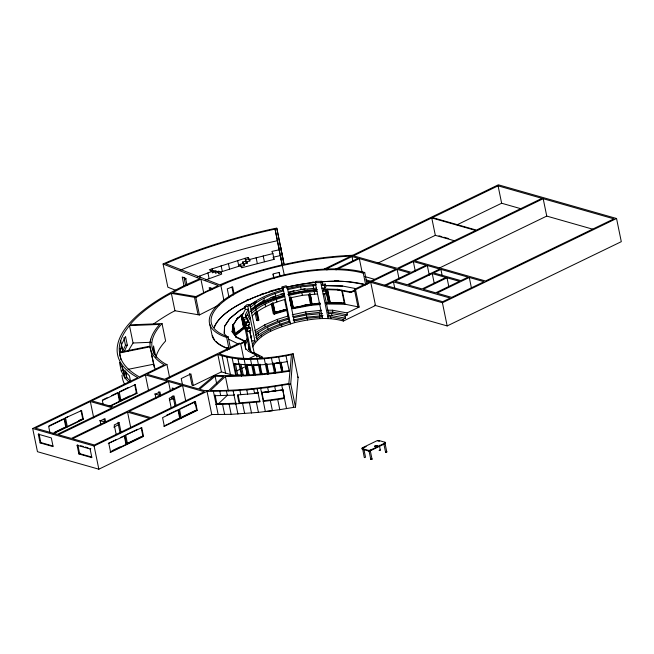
<?xml version="1.0" encoding="UTF-8"?>
<svg xmlns="http://www.w3.org/2000/svg" width="654" height="654" viewBox="0 0 654 654"><rect width="100%" height="100%" fill="white"/><g stroke="black" fill="none" stroke-linecap="round" stroke-linejoin="round"><path stroke-width="0.98" d="M150.019 342.909L150.003 346.13L119.486 352.285C118.014 342.467 123.402 332.951 129.484 325.618L159.658 324.409C154.949 329.6 150.886 335.813 150.019 342.909L150.731 339.197M224.371 333.597L224.584 326.46L229.726 318.621L239.438 310.617L245.495 307.233M282.732 389.032L284.498 398.466L277.394 399.578M227.633 349.8L227.747 347.928L227.633 349.8L227.232 347.56M227.78 349.841L227.894 348.042M232.276 331.856L232.71 324.858L232.407 332.199M282.659 371.39L280.926 361.989L282.904 371.644M279.471 409.723L295.494 407.082L290.736 383.898L293.09 353.7A79.183 28.76 -11.6 0 1 219.311 353.781L245.463 341.126L245.577 341.682L240.737 344.02L243.787 358.874M295.494 407.082L298.069 377.546L293.09 353.7M376.263 445.529L375.927 446.805L374.472 446.388L375.478 445.905M120.091 352.253L121.407 345.255L122.797 352.04M155.922 357.566L156.159 356.332A132.819 48.249 -11.6 0 1 165.617 340.987L162.045 323.599L130.072 324.842L131.838 322.545A179.09 65.057 -11.6 0 1 167.154 295.592L171.364 293.368L195.857 297.562L206.067 292.068L229.096 281.809A148.621 53.988 -11.6 0 1 352.056 256.057L352.694 255.281A150.534 54.683 -11.6 0 0 296.401 261.902L283.983 264.502L276.797 228.189L274.933 228.45A242.904 88.233 -11.6 0 0 164.538 263.292L163.091 263.995L167.849 287.18L176.335 290.589M275.587 373.36L273.822 362.962L275.808 372.625M235.44 403.158A176.776 64.215 -11.6 0 1 216.85 403.673L216.09 404.45L229.121 404.188L231.173 414.334L258.436 412.388L279.806 409.674L277.721 399.529L263.292 401.474L263.611 400.722L261.821 392.008L261.502 392.76L282.708 389.743M258.379 392.392L258.06 393.136L254.561 393.528M263.292 401.474L263.611 400.722A176.776 64.215 -11.6 0 0 284.523 397.755M121.505 344.781L125.543 336.458L127.326 345.157L124.097 351.811M122.666 351.165L125.494 345.345L123.908 337.611M268.418 374.096L266.44 364.442L266.824 363.681L268.802 373.344M370.777 459.37L372.003 459.067L370.777 459.37L368.995 450.68M262.319 358.466L261.968 356.782L259.548 357.951L259.115 355.809L256.695 356.978L256.286 355.008L248.52 351.394L245.463 348.361L244.759 343.072L247.482 337.922M245.757 349.449L245.168 345.042L247.882 339.892M243.868 323.583L242.274 315.179L245.364 309.497L244.776 306.595L246.795 304.78L249.861 304.511L257.243 340.505M245.675 316.912L246.558 315.293L249.591 315.024L247.016 319.618M245.659 317.427L245.397 314.582L248.406 309.228L245.364 309.497M248.945 311.844L245.929 317.198L245.397 314.582M247.564 322.291L250.147 317.697M252.272 345.238L254.856 340.644L251.815 340.914L249.746 330.842M252.616 346.914C260.913 332.109 279.479 327.605 294.513 322.659C310.462 318.939 327.343 316.389 343.375 321.049L375.502 305.5L370.744 282.315L350.707 292.011L349.53 291.676L350.83 292.591L355.67 290.253L359.12 307.061L347.029 312.914L332.404 310.2L327.523 310.233M363.935 449.494L365.521 457.228L364.842 457.612L364.286 457.514L362.618 448.628M385.566 452.208L386.792 451.914L385.566 452.208L383.775 443.518M319.675 303.963L311.852 304.641L309.914 293.752M325.545 303.456L328.48 303.203L328.283 300.954M322.602 318.588L315.212 282.593L315.956 281.334L321.907 281.31L322.504 284.204L321.367 285.496L324.27 285.406L325.406 284.122L325.954 286.787L324.817 288.071L321.915 288.161M128.053 351.272L133.048 343.007L129.484 325.618M265.941 363.763L265.467 364.531L259.262 364.907L261.248 374.57M234.598 394.387L234.058 395.155L214.299 395.727M229.088 404.188L235.849 403.878L236.388 403.109M238.138 395.147L239.732 402.897L239.184 403.665L237.394 394.942L254.602 393.52L253.711 389.204L233.135 390.839L207.024 391.362L94.086 446.003L32.7 428.517L37.458 451.701L98.844 469.196L211.782 414.546L231.205 414.334M315.212 282.593L320.771 282.593L321.907 281.31M326.591 289.918L323.689 290L322.561 291.292L325.463 291.202L326.591 289.918L327.139 292.591L326.011 293.875L323.109 293.965M345.451 318.196L331.921 315.612L328.946 315.62L327.817 316.912L330.597 316.912L343.031 319.365L345.451 318.196L345.01 316.054L331.488 313.462L328.512 313.479M252.64 365.087L258.485 364.957L252.648 365.071L254.619 374.742M234.14 363.967L251.741 365.087L234.14 363.967L236.519 375.559L230.437 374.513L221.428 371.873L193.29 385.492L191.99 385.116L189.611 373.524M225.393 376.418L210.384 390.601L214.169 390.626A176.776 64.215 -11.6 0 0 288.847 383.506L290 371.104A177.626 64.525 -11.6 0 1 225.393 376.418L228.369 390.912M218.248 403.935L227.535 395.163M250.4 337.162L251.774 335.911M249.346 305.917C258.771 297.84 270.821 293.45 282.585 289.91L283.599 290.834C271.77 294.382 259.597 298.837 250.449 307.413M250.539 311.713C259.965 303.636 272.015 299.246 283.771 295.706L284.784 296.63C272.963 300.178 260.783 304.633 251.643 313.209M255.354 335.191C264.78 327.114 276.83 322.724 288.594 319.185M255.796 337.333C265.222 329.256 277.271 324.866 289.027 321.327L290.049 322.25L290.392 323.926M244.776 306.595L247.809 306.325L249.861 304.511M250.989 310.029C260.137 301.469 272.293 296.957 284.147 293.499L280.443 294.177M252.191 315.882C261.338 307.306 273.511 302.851 285.332 299.303M256.899 338.829C266.047 330.254 278.22 325.798 290.049 322.25L283.002 287.932L281.988 287.016L286.1 285.733L287.122 286.665L294.513 322.659M326.894 289.804L329.632 303.17L343.898 303.211M215.133 376.254L199.576 389.236L204.195 390.552L208.708 390.585L223.717 376.402L215.133 376.254L216.719 383.98M243.362 313.405L237.05 318.498L237.173 319.078L242.748 314.574M238.375 331.071L236.119 332.894L238.457 331.079M241.947 315.097L244.498 327.507L235.465 334.791L233.314 324.294M244.931 327.826L235.268 335.633L233.037 324.752M235.914 333.524L243.509 327.458L240.958 315.048M235.424 334.145L243.778 327.474L244.498 327.507M239.993 329.861L241.522 328.651M236.519 375.559L237.68 374.807L241.604 375.273M254.807 330.81L264.862 324.768L277.329 319.381L288.488 315.882M255.207 332.78L265.262 326.738L277.729 321.351L288.888 317.852M245.258 307.331L239.895 310.282L229.971 318.294L224.6 326.166L224.159 333.352L226.717 336.728M252.362 303.415L249.73 304.87L255.019 302.213M253.245 302.933L253.703 302.679M254.251 306.652L259.213 303.922L259.327 304.502L251.725 308.688M256.662 320.403L257.267 320.068M255.003 312.489L256.621 320.395L257.946 320.664L258.927 320.207L257.096 311.304M153.322 324.188A179.09 65.057 -11.6 0 1 170.727 312.98L174.937 310.756L199.421 314.95L219.041 304.993M334.791 269.579L358.147 258.273L351.999 256.523L326.845 268.696L328.602 269.195M431.754 217.937L353.454 255.82L397.362 268.336L475.671 230.445L431.754 217.937L435.327 235.326L454.841 240.885M498.078 185.85L432.482 217.586L476.39 230.094L541.986 198.358L498.078 185.85L501.643 203.239L521.156 208.798M335.976 269.914L359.332 258.616L395.907 269.039L370.761 281.204M32.7 428.517L137.822 377.652A180.986 65.743 -11.6 0 1 199.879 278.751L163.091 263.995M90.35 401.531L35.332 428.149L57.258 434.395L112.275 407.777L90.35 401.531L93.726 417.947M145.376 374.906L91.781 400.837L113.706 407.082L167.293 381.151L145.376 374.906L148.548 390.364M169.721 377.996L166.942 364.466L146.823 374.202L164.579 379.263L228.156 348.5L229.456 348.876M377.963 263.08L435.327 235.326M457.007 224.837L501.643 203.239M364.711 272.497L363.289 273.184A87.227 31.686 -11.6 0 0 244.089 289.174A87.227 31.686 -11.6 0 0 228.132 336.769L226.668 337.439A89.091 32.365 -11.6 0 1 242.969 288.831A89.091 32.365 -11.6 0 1 364.711 272.497L367.09 284.089L365.668 284.776A87.227 31.686 -11.6 0 0 321.703 281.768M48.976 425.877L63.168 419.01M67.681 416.827L65.016 418.11L81.57 410.557L83.352 419.247L67.395 426.972L66.806 426.809L82.764 419.083L80.982 410.385L81.57 410.557M102.645 399.905L107.076 397.763M111.507 395.613L117.72 392.613L119.502 401.303L108.858 406.453M119.576 391.713L128.437 387.421M53.129 433.88L66.43 427.438L64.64 418.748L48.682 426.473L49.867 432.269M135.239 384.593L119.273 392.31L121.064 401.008L137.021 393.283L135.239 384.593L134.65 384.421L136.433 393.111L120.467 400.837L121.064 401.008M38.3 434.207L51.314 437.91L53.105 446.608L40.09 442.897L38.3 434.207L39.027 433.855L40.81 442.545L52.9 445.987M54.601 432.253L64.362 427.536M78.627 420.628L81.284 419.345M120.769 400.24L129.631 395.948M230.077 347.576L239.356 343.105M53.424 433.283L65.833 427.275L64.051 418.576L64.64 418.748M109.455 406.625L120.091 401.474L118.309 392.784L102.351 400.501L103.144 404.368M217.864 354.484L165.879 379.639L198.399 388.901L214.414 375.437A175.673 63.814 -11.6 0 0 290.065 370.393L291.431 354.738C267.363 359.348 241.563 362.439 217.864 354.484L221.428 371.873M363.289 273.184L365.668 284.776L364.482 284.433L354.37 289.338M366.338 283.542L369.559 281.98M371.954 281.547L397.109 269.383L409.894 273.02L384.748 285.193M413.328 261.535L398.556 268.68L411.366 272.326L426.138 265.181L413.328 261.535L415.306 271.189M543.18 198.702L414.759 260.84L485.489 280.991L613.91 218.853L543.18 198.702L546.752 216.09L592.916 229.243M40.09 442.897L40.81 442.545M168.479 381.495L58.435 434.73L71.351 438.417L181.387 385.173L168.479 381.495L170.457 391.149M385.95 285.536L393.455 281.899L450.189 298.069L442.684 301.707L365.946 279.838M427.315 265.516L394.926 281.195L407.336 284.727L439.733 269.056L427.315 265.516L429.302 275.179M127.555 412.126L72.529 438.752L94.356 444.965L149.374 418.347L127.555 412.126L130.726 427.585M182.572 385.508L129.01 411.423L150.829 417.644L204.391 391.73L182.572 385.508L185.744 400.967M248.512 358.768L256.286 355.008M121.047 432.269L119.069 422.607L114.229 424.945L116.216 434.608M439.431 268.017L546.752 216.09M113.739 427.095L118.3 424.887M169.411 400.158L172.043 398.883L174.381 399.545M77.098 445.26L90.097 448.963L91.879 457.661L78.881 453.95L77.098 445.26L77.818 444.908L79.608 453.606L91.683 457.04M432.237 273.593L408.513 285.062L422.108 288.937L445.832 277.459L432.237 273.593L434.223 283.247M440.91 269.391L433.667 272.898L460.833 280.64L468.076 277.132L440.91 269.391L442.096 275.187M345.01 316.054L347.429 314.885L347.029 312.914M236.683 370.867L240.288 369.118M242.086 368.251L245.389 366.657M247.171 365.79L249.844 364.499M78.881 453.95L80.328 453.255M90.097 448.963L90.824 448.611M447.009 277.803L423.293 289.272L435.703 292.812L459.419 281.334L447.009 277.803L448.799 286.493M116.24 439.611L108.262 443.469L124.816 435.916L126.598 444.614L110.64 452.331L108.85 443.641M120.679 437.469L124.227 435.752L126.009 444.442L110.044 452.167M126.075 434.853L137.61 429.277M166.418 415.331L177.062 410.181M179.801 408.856L193.993 401.989M125.192 435.278L141.746 427.724L143.528 436.422L127.571 444.14L126.974 443.976L142.94 436.251L141.15 427.561L141.746 427.724M178.542 409.919L162.576 417.644L164.367 426.343L180.324 418.617L178.542 409.919L177.953 409.756L179.736 418.446L163.77 426.171L164.367 426.343M195.472 401.728L179.507 409.453L181.289 418.151L197.255 410.426L195.472 401.728L194.287 401.392M469.278 277.476L436.88 293.147L451.661 297.357L484.05 281.686L469.278 277.476L471.46 288.103M112.112 450.712L120.099 446.846M127.268 443.379L141.46 436.512M172.934 421.282L178.256 418.707M182.768 416.524L195.186 410.516M366.215 281.032L442.415 302.745L616.542 218.493L621.3 241.678L447.173 325.929L374.317 305.165M362.569 447.704L376.573 440.927A1.839 0.67 -11.6 0 1 379.107 440.575L384.928 442.235L385.043 442.815A1.782 0.646 -11.6 0 1 384.797 443.78L370.826 450.541A1.831 0.662 -11.6 0 1 368.292 450.892L362.439 449.224L362.324 448.644A1.733 0.629 -11.6 0 1 362.569 447.704L362.684 448.284A1.733 0.629 -11.6 0 0 362.439 449.224M362.684 448.284L366.191 446.584M374.456 446.38A2.346 2.15 14.5 0 1 375.797 445.693L377.718 445.938L375.927 446.805M375.805 445.726L376.181 445.619A2.346 2.15 14.5 0 1 377.734 445.922M362.324 448.644L368.169 450.312A1.831 0.662 -11.6 0 0 370.704 449.96L384.675 443.199A1.782 0.646 -11.6 0 0 384.928 442.235M200.901 279.16L183.161 287.139L172.738 292.649L195.848 296.589L218.24 285.52L200.901 279.16L203.672 292.69M259.818 302.908L264.404 300.856L263.864 298.24M184.403 279.544L186.227 278.776M185.597 285.34L187.42 284.572M179.94 270.29C211.479 257.562 244.236 247.964 277.443 240.721L275.064 229.129A240.925 87.522 -11.6 0 0 165.601 263.685L219.809 284.858C239.871 276.201 260.864 269.865 282.119 264.895L284.351 275.203M197.246 277.002L212.076 271.369L212.378 272.816L215.174 271.802L215.477 273.249L218.273 272.236L218.575 273.683L221.371 272.669L221.673 274.124L205.47 280.059M246.779 300.063L248.667 299.311M260.921 294.406L263.75 293.278M254.619 302.312L256.458 301.576M271.132 303.562L273.315 313.732L274.165 314.124L287.065 310.372M242.184 342.598L244.898 341.543M247.098 318.408L245.855 317.084L242.945 318.007L244.326 319.422L247.098 318.408L247.694 321.302L249.1 322.103L249.632 324.719L246.869 325.733L245.454 324.94M247.694 321.302L244.923 322.324L246.329 323.117L246.869 325.733M246.329 323.117L249.1 322.103M248.88 327.098L246.108 328.12L247.514 328.913L248.07 331.586L250.834 330.572L250.286 327.899L248.88 327.098L248.389 324.711M247.514 328.913L250.286 327.899M252.297 353.397L254.136 352.719L261.968 356.782M249.918 260.93L248.389 258.927L245.364 259.752L246.901 261.755L249.918 260.93L249.624 259.483L248.087 257.48L245.062 258.305L209.329 269.742L212.076 271.369M210.563 270.854L212.427 270.184L215.174 271.802M213.662 271.287L215.526 270.617L218.273 272.236M216.834 271.77L218.738 271.116L221.371 272.669M219.85 272.285L240.271 265.826L241.743 267.748L274.083 259.36L272.898 253.564L271.868 251.43L279.233 249.779L277.443 240.721M294.128 290.564L288.316 292.461L305.156 288.708M270.838 297.627L275.694 296.049L275.154 293.433M283.002 287.932L287.122 286.665M130.62 381.658L129.435 375.862L123.336 369.535L125.118 378.233L126.909 377.71L130.972 381.92M240.271 265.826L239.977 264.38L242.969 263.513M284.327 295.191L272.865 298.469L272.98 299.05L283.468 296.049M288.218 294.079L290.932 293.303L291.055 293.883L288.332 294.66M272.963 303.317L275.179 313.16L286.427 309.939M274.835 312.767L287.041 309.309M274.925 312.865L287.122 309.407M249.624 259.483L272.898 253.564M242.634 262.025L245.659 261.199L247.196 263.202L244.171 264.028L242.634 262.025L242.936 263.472L244.473 265.475L241.449 266.301L239.977 264.38M121.252 370.982L124.742 377.759L122.96 369.069L119.469 362.291L121.252 370.982L123.091 370.532L123.966 372.232M273.601 363.665L279.887 362.864L273.609 363.698L278.187 362.578M292.24 314.803L305.72 311.917L321.67 310.274M292.64 316.773L306.129 313.887L320.125 312.26L319.716 310.29M286.697 288.635L300.374 285.741L316.544 284.228M287.883 294.431L301.568 291.537L316.749 290.033M293.679 317.697L306.383 315.015L322.553 313.503M293.147 320.051L306.824 317.157L322.994 315.645M287.719 289.558L300.636 286.869L315.808 285.496M288.913 295.355L301.829 292.665L317.002 291.292M289.46 298.028L302.377 295.338L317.55 293.965M294.169 320.975L307.086 318.285L322.258 316.912M150.06 346.824C150.943 354.983 157.5 361.016 164.268 364.858L139.318 376.925C130.31 371.742 120.581 364.057 119.576 352.947L150.06 346.824L154.238 367.36M128.061 369.346L153.633 364.213M290.278 294.104L289.477 294.251L289.362 293.671L307.952 290.204L308.067 290.785L298.265 292.616M291.275 293.916L296.27 292.984M303.824 305.369L308.647 304.47M293.278 308.05L310.601 304.494L293.278 308.05L291.12 297.545M320.288 304.502L311.361 305.271L292.771 308.745L290.335 296.875M293.245 307.584L310.593 304.38M303.832 305.418L309.612 304.363M247.645 394.19L246.754 389.866L267.666 387.544L290.736 383.898M280.877 362.7L287.196 361.637M261.535 392.752L275.604 390.863L274.713 386.539M316.356 288.161L301.183 289.534L300.636 286.869M260.169 401.106L239.732 402.897M235.849 403.878L259.842 401.858L257.161 388.819M125.494 345.345L127.326 345.157M266.44 364.442L272.628 363.828L272.931 363.084L273.724 366.951M384.176 443.625L384.879 443.134M317.272 289.477L306.325 290.425L306.448 291.005L315.359 290.237M320.117 303.203L317.182 303.456L320.092 303.243M325.986 302.696L328.921 302.442M326.232 303.987L345.091 304.224L359.12 307.061M319.961 303.472L312.146 304.126L309.988 293.63M325.823 302.982L328.749 302.737M312.072 304.257L319.888 303.603M325.749 303.113L328.676 302.867M325.945 302.761L328.872 302.524M133.048 343.007L151.156 342.279M322.504 284.204L325.406 284.122M327.932 312.203L332.812 312.171L347.429 314.885M247.294 359.242L244.114 359.193L247.228 374.636L245.307 364.989L251.667 365.087M245.25 364.973L246.125 364.989L248.103 374.652M325.471 285.635L342.712 286.06L355.858 288.61M333.466 302.483L341.282 302.72M326.403 285.545L342.712 286.06M333.499 302.483L341.388 302.728M344.045 303.08L330.237 302.647L327.499 289.281M329.632 303.17L344.429 303.628L341.682 290.262M243.059 327.433L243.509 327.458M245.953 375.617L243.337 375.437L241.154 364.809M369.134 450.761L370.082 450.287M364.482 284.433L348.41 281.768A87.301 31.711 -11.6 0 0 321.245 281.809M262.867 300.595L264.404 300.856M258.886 304.739L258.003 304.56L258.101 305.075L274.418 298.559L274.296 297.987L257.978 304.494L258.641 304.862M616.542 218.493L498.348 184.804L324.212 269.056L327.147 269.898M438.981 235.808L441.908 236.642M443.853 237.198L448.734 238.587M364.826 276.552L375.412 279.569M245.463 341.126L244.195 340.767L244.31 341.323M244.637 341.413L245.577 341.682M166.942 364.466L165.764 364.131A132.819 48.249 -11.6 0 1 162.045 323.599M174.814 388.754L172.182 388.002L172.55 389.931M154.663 393.929L159.429 395.286M135.844 392.948L137.021 393.283M196.069 410.091L197.255 410.426M181.289 418.151L180.7 417.98L196.666 410.254L194.876 401.564M118.914 401.139L120.091 401.474M179.147 418.282L180.324 418.617M117.883 422.271L119.069 422.607M99.645 420.547L105.359 422.173M82.175 418.912L83.352 419.247M142.343 436.087L143.528 436.422M65.245 427.103L66.43 427.438M125.421 444.279L126.598 444.614M80.605 445.701L83.393 446.494M85.249 447.025L88.037 447.818M212.738 288.864L209.19 287.564L209.787 290.466M273.879 298.78L273.225 298.477L273.585 298.878M259.115 355.809L251.618 352.302L248.855 349.465L248.283 344.445M244.784 340.987L235.857 336.655L235.971 337.211M236.396 337.415L243.721 340.971M237.835 343.824L228.475 339.074M246.656 330.793L248.07 331.586M242.847 320.19L243.541 320.901M244.073 323.517L243.386 322.806L242.274 315.179M245.275 329.371L244.588 328.66L243.468 320.975L244.04 325.986L244.727 326.698M125.118 378.233L129.181 382.443M380.309 450.066L379.075 450.361L380.317 450.132L379.32 445.235M232.35 332.019L233.503 333.556M234.663 335.101L236.601 337.693L232.096 331.267L232.211 331.848M274.083 259.36L273.061 257.226L280.419 255.575L280.868 257.839M151.859 355.768L155.129 369.551M297.856 376.884L298.069 377.546M442.415 302.745L447.173 325.929M397.109 269.383L399.087 279.037M393.455 281.899L394.844 288.667M359.332 258.616L362.103 272.138M351.999 256.523L352.988 261.355M354.484 289.91L357.934 306.726M385.01 443.224L386.792 451.914M384.675 443.199L384.797 443.78M350.707 292.011L350.83 292.591M379.107 440.575L379.23 441.156M342.255 290.384L345.091 304.224M370.704 449.96L370.826 450.541M370.221 450.377L372.003 459.067M343.031 319.365L343.375 321.049M368.169 450.312L368.292 450.892M332.404 310.2L332.812 312.171M327.343 289.411L330.09 302.777M331.488 313.462L331.921 315.612M326.371 289.886L329.207 303.734M326.984 294.145L327.891 299.05M326.33 292.698L328.48 303.203M324.27 285.406L324.817 288.071M325.463 291.202L326.011 293.875M330.597 316.912L330.94 318.588M323.362 288.414L323.689 290M324.441 293.671L328.946 315.62M320.771 282.593L328.161 318.588M319.577 313.511L320.019 315.661M313.029 285.496L313.577 288.161M314.222 291.292L314.77 293.965M319.479 316.912L319.822 318.588M310.527 295.281L311.508 300.055M309.694 294.137L311.852 304.641M309.129 294.398L311.361 305.271M308.467 294.308L310.617 304.805M301.829 292.665L302.377 295.338M307.086 318.285L307.429 319.961M305.72 311.917L306.129 313.887M306.383 315.015L306.824 317.157M291.087 297.079L293.254 307.699M276.797 228.189L284.081 264.134M283.256 260.178L280.337 245.863L280.877 248.585M289.894 297.832L292.052 308.336M289.861 298.526L291.823 308.075M289.771 298.428L291.733 307.977M278.49 246.247L281.408 260.554M280.059 276.266L279.266 272.399L273.135 273.912L274.124 278.743M279.127 272.734L279.92 276.601M281.988 287.016L282.585 289.91M283.28 293.327L283.771 295.706M284.523 299.377L289.027 321.327M272.988 274.247L273.585 277.149M276.348 299.23L276.895 301.903M281.604 324.85L281.948 326.526M279.446 322.03L279.887 324.171M286.011 355.841L289.338 371.562M277.329 319.381L277.729 321.351M273.029 302.655L275.179 313.16M263.202 255.894L264.396 261.69M272.473 303.031L274.705 313.912M288.864 384.209L293.621 407.393M272.138 304.233L274.165 314.124M280.419 364.065L282.005 371.799M278.702 357.068L281.67 371.554M256.123 257.709L257.316 263.505M281.784 385.427L286.542 408.611M265.05 304.036L265.606 306.71M270.315 329.657L270.658 331.333M267.568 327.123L268.009 329.273M264.862 324.768L265.262 326.738M271.435 358.032L274.606 373.491M248.087 257.48L248.389 258.927M246.901 261.755L247.196 263.202M255.877 305.377L256.286 307.347M255.338 305.59L255.951 308.557M256.556 311.517L258.387 320.419M254.708 303.636L255.248 306.252M255.902 309.432L256.45 312.105M261.159 335.052L261.502 336.736M255.101 306.824L255.51 308.794M256.115 311.762L257.946 320.664M245.062 258.305L245.961 262.646M264.281 358.735L267.453 374.194M244.171 264.028L244.473 265.475M257.962 332.845L258.404 334.987M267.666 387.544L268.557 391.86M270.339 400.583L272.424 410.728L265.369 411.619L260.652 388.427M241.449 266.301L241.743 267.748M259.981 364.131L262.156 374.758M247.809 306.325L255.199 342.32M237.639 260.456L238.824 266.252M257.292 359.16L260.464 374.619M248.528 324.899L249.141 327.867M249.632 330.769L254.136 352.719M244.326 319.422L250.932 351.59M253.351 364.311L255.534 374.938M242.299 314.975L242.699 316.953M242.945 318.007L249.55 350.176M244.04 325.986L244.588 328.66M253.703 374.767L250.531 359.308L237.925 358.768L241.547 376.173M241.228 315.065L243.778 327.474M228.344 263.3L229.538 269.096M244.759 343.072L245.168 345.042M234.009 293.507L232.62 286.746L227.265 288.872L229.047 297.57M256.352 402.251L258.436 412.388M231.966 287.237L233.552 294.962M246.991 364.213L249.174 374.84M249.436 402.905L251.52 413.05M221.126 265.647L222.311 271.443M232.816 324.801L234.974 335.306M232.407 326.771L233.977 334.407M232.497 328.7L233.478 333.475M239.944 364.621L242.119 375.249M220.823 285.275L223.995 300.734M235.497 364.18L237.68 374.807M239.904 390.413L240.795 394.73M242.585 403.453L244.661 413.598M228.132 336.769L230.51 348.361M232.178 358.081L235.742 375.47M226.668 337.439L229.047 349.04A89.091 32.365 -11.6 0 1 212.297 336.385L209.918 324.793M212.133 268.729L212.427 270.184M226.873 357.125L230.437 374.513M233.135 390.839L237.925 414.023M207.915 272.873L209.108 278.669M210.841 287.825L211.234 289.763M222.049 355.915L225.614 373.303M226.447 391.149L227.33 395.466M199.74 275.996L200.132 277.925M224.649 414.522L222.573 404.376L216.057 404.45L216.85 403.673L215.06 394.951M219.826 391.337L220.709 395.662M195.857 297.562L199.421 314.95M194.491 297.317L198.064 314.705M213.417 391.411L218.174 414.595M187.003 285.111L185.613 278.351L182.213 276.985L184.191 286.648M183.97 277.296L185.556 285.021M207.024 391.362L211.782 414.546M193.29 385.492L190.911 373.9L181.24 378.576L182.621 385.337M194.483 402.357L194.884 404.295M171.364 293.368L174.937 310.756M176.073 405.644L174.087 395.989L169.255 398.327L171.234 407.982M172.909 395.645L175.084 406.273M171.65 396.945L172.043 398.883M155.529 355.637L153.543 345.974L153.077 348.402L154.27 354.198M160.59 394.869L159.993 391.967L155.153 394.305L155.946 398.172M158.808 391.632L159.805 396.463M120.614 340.432L122.895 351.541M125.519 370.941L126.909 377.71M125.396 371.521L126.385 376.344M120.14 348.443L120.933 352.318M119.576 352.947L120.965 359.708M122.298 366.673L123.091 370.532M125.781 435.45L127.571 444.14M118.088 423.236L120.066 432.899M105.768 422.451L104.975 418.593L100.136 420.931L100.929 424.798M103.986 419.222L104.779 423.081M94.086 446.003L98.844 469.196M65.613 418.282L67.395 426.972M281.048 258.739L282.185 264.502M275.064 229.129L282.119 264.895M247.187 372.764L247.408 374.66M248.724 346.595L249.068 349.604M378.012 441.123A1.839 0.67 -11.6 0 1 379.067 441.115M214.21 327.646A87.227 31.686 -11.6 0 1 282.814 288.112M286.763 287.155A87.227 31.686 -11.6 0 1 315.792 282.291M124.432 383.98A180.986 65.743 -11.6 0 1 121.979 375.2M283.076 390.013A177.626 64.525 -11.6 0 1 262.344 392.302M256.777 392.752A177.626 64.525 -11.6 0 1 254.937 392.882M228.156 348.5A88.674 32.209 -11.6 0 1 216.114 341.552M214.749 339.998A88.674 32.209 -11.6 0 1 212.55 335.829M269.358 291.382A88.674 32.209 -11.6 0 1 274.165 289.926M276.111 289.37A88.674 32.209 -11.6 0 1 279.054 288.569M312.056 282.201A88.674 32.209 -11.6 0 1 314.043 281.972M334.725 280.68A88.674 32.209 -11.6 0 1 338.739 280.697M214.291 327.27A87.301 31.711 -11.6 0 1 283.256 288.005M287.139 287.073A87.301 31.711 -11.6 0 1 316.152 282.258M237.688 317.836L232.579 326.084L237.688 317.836M284.972 309.628L274.664 312.571L285.005 309.661M324.171 288.88L323.354 288.954L338.502 289.428L338.625 290.008L323.477 289.534L324.294 289.46L324.171 288.88M349.98 291.782L337.145 289.281L337.26 289.861L350.103 292.363L349.98 291.782"/></g></svg>
